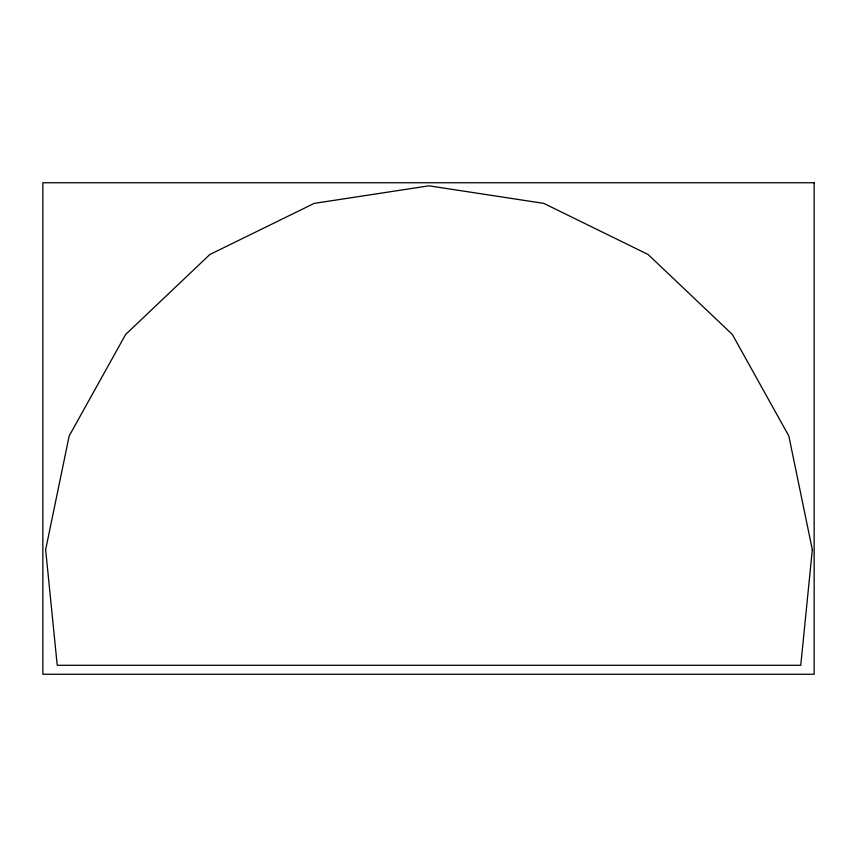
<?xml version="1.0" encoding="UTF-8"?>
<svg xmlns="http://www.w3.org/2000/svg" width="857" height="857" viewBox="0 0 857 857"><rect width="100%" height="100%" fill="white"/><g stroke="black" fill="none" stroke-linecap="round" stroke-linejoin="round"><path stroke-width="1.29" d="M812.329 549.712L800.759 665.289L57.226 665.289L45.646 549.712L69.171 435.967L125.636 334.466L209.879 254.497L314.176 203.388L428.993 185.819L543.809 203.388L648.106 254.497L732.349 334.466L788.815 435.967L812.329 549.712M814.15 182.745L42.85 182.745L42.85 674.255L814.15 674.255L814.15 182.745"/></g></svg>
